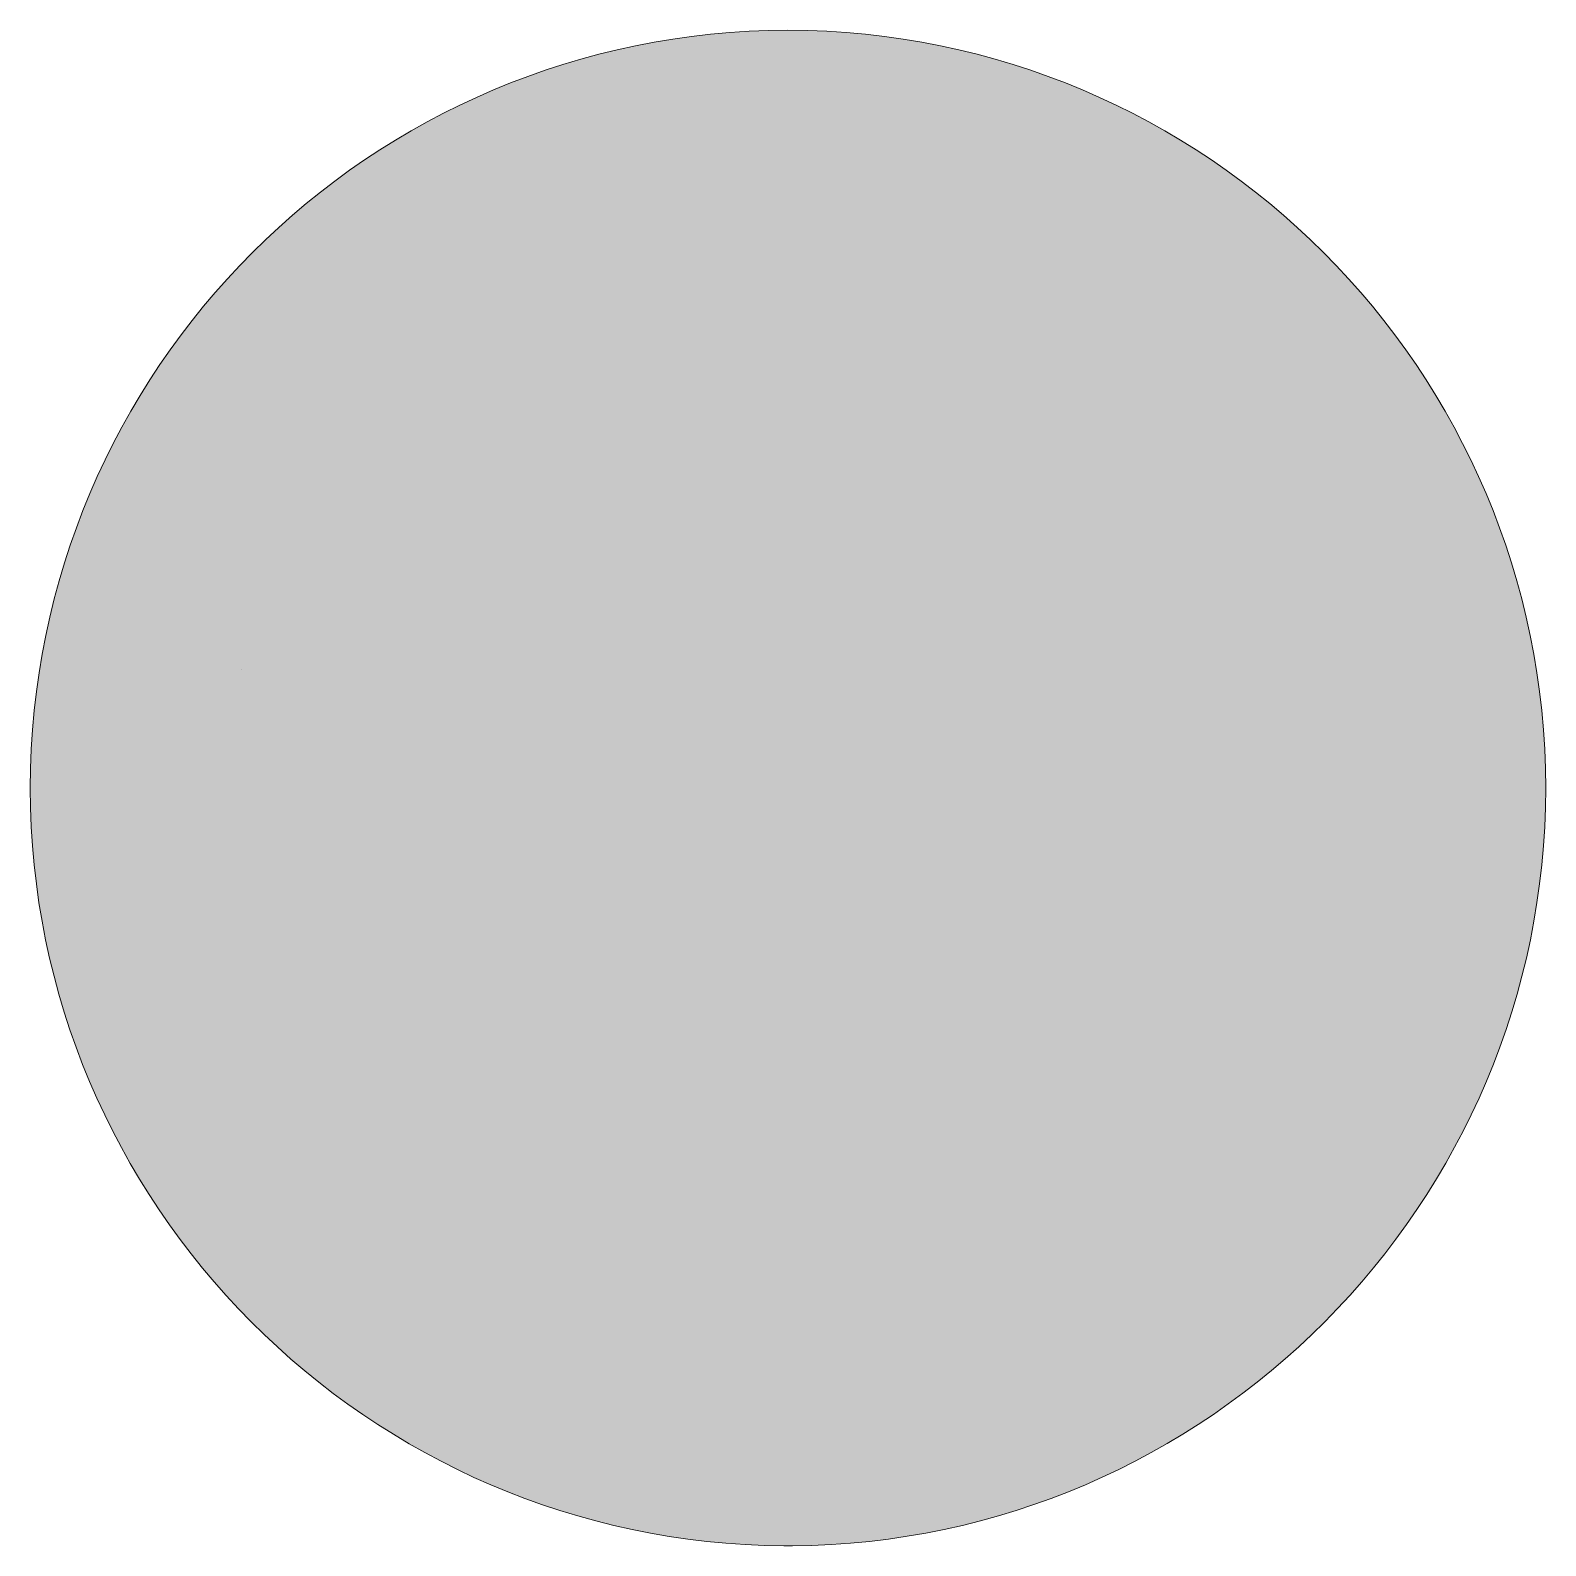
# Model space of a CAD drawing. Header units: millimetres. Extents: x -92 to 553, y -779 to 225.
# Drawn here: x -70.5 to 234.3, y -778.9 to -474.1 of the extents above; entities that cross this region are included whole.
import ezdxf

# ---------------------------------------------------------------- set-up
doc = ezdxf.new("R2010")
doc.units = ezdxf.units.MM
doc.header["$MEASUREMENT"] = 0
doc.layers.add('Layer 5', color=7, linetype='Continuous')

msp = doc.modelspace()

# ---------------------------------------------------------------- hatches: boundary and pattern name
at = {"layer": 'Layer 5'}
h = msp.add_hatch(color=4, dxfattribs=at)
h.dxf.hatch_style = 2
edge = h.paths.add_edge_path()
edge.add_spline(control_points=[(81.9, -474.07), (-2.13, -474.07), (-70.5, -542.43), (-70.5, -626.47), (-70.5, -710.05), (-2.51, -778.41), (81.06, -778.87), (81.06, -778.87), (82.82, -778.87), (82.82, -778.87), (166.35, -778.37), (234.3, -710.01), (234.3, -626.47), (234.3, -542.43), (165.94, -474.07), (81.9, -474.07)], knot_values=[0, 0, 0, 0, 1, 1, 1, 2, 2, 2, 3, 3, 3, 4, 4, 4, 5, 5, 5, 5], degree=3, periodic=1)
edge = h.paths.add_edge_path()
edge.add_spline(control_points=[(-27.92, -602.58), (-27.92, -602.58), (-27.92, -602.58), (-27.92, -602.57), (-27.92, -602.57), (-27.92, -602.58), (-27.92, -602.58), (-27.92, -602.58), (-27.92, -602.58), (-27.92, -602.58)], knot_values=[0, 0, 0, 0, 1, 1, 1, 2, 2, 2, 3, 3, 3, 3], degree=3, periodic=1)

# ---------------------------------------------------------------- linework, layer by layer
at = {"layer": 'Layer 5', "lineweight": 0}
for points, knots in [([(81.9, -474.07), (-2.13, -474.07), (-70.5, -542.43), (-70.5, -626.47), (-70.5, -710.05), (-2.51, -778.41), (81.06, -778.87), (81.06, -778.87), (82.82, -778.87), (82.82, -778.87), (166.35, -778.37), (234.3, -710.01), (234.3, -626.47), (234.3, -542.43), (165.94, -474.07), (81.9, -474.07)], [0, 0, 0, 0, 1, 1, 1, 2, 2, 2, 3, 3, 3, 4, 4, 4, 5, 5, 5, 5]), ([(-27.92, -602.58), (-27.92, -602.58), (-27.92, -602.58), (-27.92, -602.57), (-27.92, -602.57), (-27.92, -602.58), (-27.92, -602.58), (-27.92, -602.58), (-27.92, -602.58), (-27.92, -602.58)], [0, 0, 0, 0, 1, 1, 1, 2, 2, 2, 3, 3, 3, 3])]:
    msp.add_open_spline(points, degree=3, knots=knots, dxfattribs=at)

doc.saveas('drawing.dxf')
